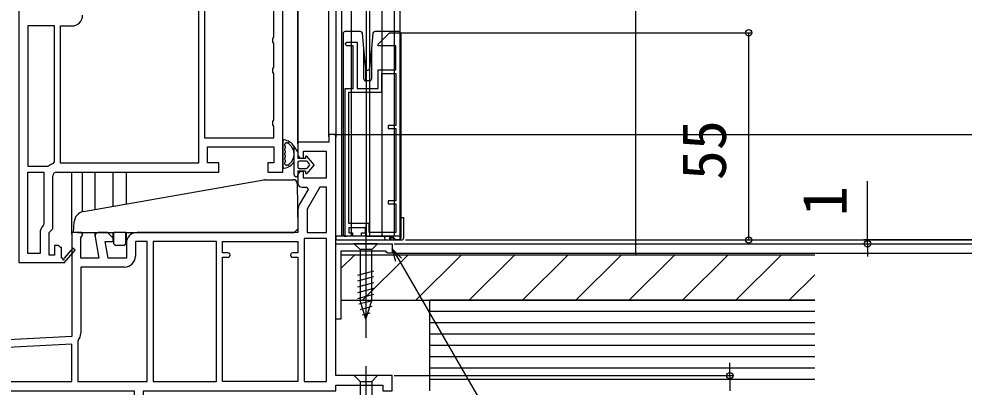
# Model space of a CAD drawing. Units: millimetres, scale not verified. Extents: x -700 to 700, y -1044 to 1038.
# Drawn here: x -459 to -208.4, y 142.8 to 240.6 of the extents above; entities that cross this region are included whole.
import ezdxf
from ezdxf.enums import TextEntityAlignment as Align

# ---------------------------------------------------------------- set-up
doc = ezdxf.new("R2010")
doc.units = ezdxf.units.MM
doc.header["$LTSCALE"] = 6
for name, color, linetype in [('0-2_YKK_11', 7, 'Continuous'), ('0-3_YKK_11E', 7, 'Continuous'), ('0-4_YKK_12', 2, 'Continuous'), ('0-5_YKK_13', 4, 'Continuous'), ('0-7_YKK_D', 6, 'Continuous'), ('0-9_YSS_K', 3, 'Continuous'), ('0-A_YSS_KE', 3, 'Continuous')]:
    doc.layers.add(name, color=color, linetype=linetype)
doc.styles.add('ＭＳ ゴシック', font='')
doc.styles.get('ＭＳ ゴシック').set_extended_font_data('MS Gothic')

msp = doc.modelspace()

# ---------------------------------------------------------------- linework, layer by layer
at = {"layer": '0-2_YKK_11'}
for p, q in [((-385, 199.096), (-385, 196.896)), ((-386.4, 177.296), (-385, 177.296))]:
    msp.add_line(p, q, dxfattribs=at)
for points in [[(-449, 199.897), (-406, 199.896), (-406, 202.396), (-409, 202.396), (-409, 206.596), (-391.4, 206.596), (-391.4, 202.396), (-393, 202.396), (-393, 199.896), (-389, 199.896), (-389, 270.896)], [(-459, 247.896), (-459, 175.896), (-447.134, 175.896), (-447, 175.819), (-444.095, 179.237), (-444.705, 179.755), (-447.016, 177.036)], [(-409.8, 245.496), (-409.8, 208.996), (-391.4, 208.996), (-391.4, 212.03), (-391.65, 212.463), (-391.65, 213.329), (-391.4, 213.762), (-391.4, 226.03), (-391.65, 226.463), (-391.65, 227.329), (-391.4, 227.762), (-391.4, 234.03), (-391.65, 234.463), (-391.65, 235.329), (-391.4, 235.762), (-391.4, 246.296), (-397.309, 246.296), (-397.631, 246.179)], [(-411.4, 245.496), (-411.4, 202.296), (-448, 202.296), (-448, 238.696), (-445, 238.696)], [(-456.6, 238.696), (-456.6, 201.496), (-451.367, 201.496), (-451.064, 201.599)], [(-449.959, 202.159), (-449.6, 202.639), (-449.6, 238.696), (-456.6, 238.696)], [(-375, 145.896), (-375, 209.896), (-376.8, 209.896), (-376.8, 207.896), (-385, 207.896), (-385, 204.596)], [(-384, 203.596), (-383.5, 203.596), (-383.5, 205.496), (-377.5, 205.496), (-377.5, 198.296), (-383.5, 198.296), (-383.5, 200.096), (-384, 200.096)], [(-456.6, 178.296), (-456.6, 199.896), (-452.4, 199.897), (-452.4, 186.098), (-452.547, 185.743)], [(-447.394, 176.97), (-447.7, 177.147), (-447.7, 179.896), (-448, 179.896), (-448.5, 180.396), (-449.6, 180.396), (-449.6, 177.896), (-451, 177.896), (-451, 183.896), (-450, 184.896), (-450, 198.897)], [(-384, 195.896), (-382.655, 195.896), (-382.327, 195.329), (-384.612, 191.373)], [(-385, 189.923), (-385, 183.896), (-427.6, 183.896)], [(-438.785, 182.722), (-437.793, 177.096), (-442.6, 177.096), (-442.6, 182.452), (-442.058, 183.32), (-442.377, 183.896), (-445, 183.896), (-445, 156.254), (-489.052, 153.946)], [(-453.4, 183.689), (-453.4, 178.297), (-456.6, 178.296)], [(-430.5, 180.996), (-430.5, 177.096), (-435.356, 177.096), (-436.132, 181.496), (-434, 181.496), (-434, 182.396), (-435.5, 183.896), (-437.8, 183.896)], [(-425, 144.296), (-425, 181.496), (-428.1, 181.496), (-428.1, 177.596)], [(-403.6, 178.496), (-405, 178.496), (-405, 181.496), (-385, 181.496), (-385, 178.496), (-386.4, 178.496)], [(-385, 177.296), (-385, 144.296), (-405, 144.296), (-405, 177.296), (-403.6, 177.296)], [(-431, 174.696), (-442.6, 174.696), (-442.6, 157.129)], [(-443.282, 155.261), (-443.4, 154.939), (-443.4, 144.296), (-425, 144.296)], [(-489, 141.896), (-428.4, 141.896), (-428.4, 113.896), (-425, 113.896), (-425, 115.796), (-425.5, 116.296), (-426, 116.796), (-426, 141.896), (-375, 141.896), (-375, 143.396), (-362.5, 143.396), (-362.5, 141.896), (-360, 141.896), (-360, 145.896), (-375, 145.896)]]:
    msp.add_lwpolyline(points, dxfattribs=at)
for points in [[(-377.4, 183.896), (-377.4, 195.896), (-379.229, 195.896), (-382.6, 190.057), (-382.6, 183.896)], [(-406.6, 144.296), (-406.6, 181.496), (-423.4, 181.496), (-423.4, 144.296)], [(-383.4, 182.296), (-383.4, 144.296), (-377.4, 144.296), (-377.4, 182.296)], [(-375, 160.896), (-375, 180.896), (-360, 180.896), (-360, 178.396), (-361.2, 178.396), (-361.5, 178.696), (-361.7, 178.896), (-373.6, 178.896), (-373.6, 160.896)], [(-375, 160.896), (-375, 180.896), (-360, 180.896), (-360, 178.396), (-361.2, 178.396), (-361.5, 178.696), (-361.7, 178.896), (-373.6, 178.896), (-373.6, 160.896)], [(-445, 154.252), (-487.6, 152.019), (-487.6, 144.296), (-445, 144.296)]]:
    msp.add_lwpolyline(points, close=True, dxfattribs=at)
for centre, radius, start, end in [((-445, 241.596), 2.9, 270.00001, 359.99999), ((-384, 204.596), 1, 180.00001, 269.99999), ((-449, 198.897), 3.4, 106.3827, 127.37008), ((-449, 198.897), 1, 90.00001, 179.99999), ((-384, 199.096), 1, 90.00001, 179.99999), ((-384, 196.896), 1, 180.00001, 269.99999), ((-382.1, 189.923), 2.9, 150.00001, 180.00002), ((-450.5, 183.689), 2.9, 134.90088, 179.99999), ((-437.8, 182.896), 1, 90, 189.99998), ((-427.6, 180.996), 2.9, 90.00001, 179.99999), ((-403.6, 177.896), 0.6, 269.99999, 90.00001), ((-386.4, 177.896), 0.6, 89.99999, 270.00001), ((-447.178, 176.845), 0.25, 149.99997, 49.64296), ((-431, 177.596), 2.9, 270.00001, 359.99999), ((-445.5, 157.129), 2.9, 319.88081, 0.00001)]:
    msp.add_arc(centre, radius, start, end, dxfattribs=at)
at = {"layer": '0-3_YKK_11E'}
for points in [[(-358.031, 236.896), (-358.031, 181.896), (-359.031, 181.896), (-360.031, 182.896), (-368.131, 182.896), (-368.131, 183.796), (-367.131, 183.796), (-367.131, 185.096), (-371.531, 185.096), (-371.531, 183.796), (-370.531, 183.796), (-370.531, 182.896), (-372.531, 182.896), (-372.531, 222.096), (-370.331, 222.096), (-370.331, 233.396), (-372.031, 233.396), (-372.531, 233.896), (-372.031, 234.396), (-369.331, 234.396), (-369.331, 222.096), (-363.731, 222.096), (-363.731, 227.096), (-359.031, 227.096), (-359.031, 233.396), (-363.731, 233.396), (-363.731, 233.896), (-360.731, 236.896)], [(-371.531, 186.296), (-371.531, 221.096), (-362.731, 221.096), (-362.731, 226.096), (-359.031, 226.096), (-359.031, 212.296), (-361.131, 212.296), (-361.131, 211.496), (-359.031, 211.496), (-359.031, 192.296), (-361.131, 192.296), (-361.131, 191.496), (-359.031, 191.496), (-359.031, 183.896), (-366.131, 183.896), (-366.131, 186.296)]]:
    msp.add_lwpolyline(points, close=True, dxfattribs=at)
at = {"layer": '0-4_YKK_12'}
for p, q in [((-385, 398.166), (-385, 207.396)), ((-385, 207.396), (-385, 398.166)), ((-376.8, 209.396), (-376.8, 398.166)), ((-375, 398.166), (-375, 209.097)), ((-373.5, 398.166), (-373.5, 182.896)), ((-370.9, 398.166), (-370.9, 182.896)), ((-366.95, 398.166), (-366.95, 182.896)), ((-366.05, 398.166), (-366.05, 182.896)), ((-362.8, 398.166), (-362.8, 182.896)), ((-359.5, 398.166), (-359.5, 182.896)), ((-358.002, 398.166), (-358, 182.896)), ((-445, 183.396), (-445, 199.897)), ((-442.1, 189.404), (-442.1, 199.897)), ((-438.8, 189.997), (-438.8, 199.897)), ((-434, 190.843), (-434, 199.897)), ((-430.5, 191.46), (-430.5, 199.897)), ((-442.1, 183.396), (-442.1, 183.896)), ((-438.8, 182.896), (-438.8, 183.896)), ((-434, 182.189), (-434, 183.896)), ((-430.5, 180.996), (-430.5, 183.896)), ((-358, 182.896), (-375, 182.896))]:
    msp.add_line(p, q, dxfattribs=at)
at = {"layer": '0-5_YKK_13'}
for p, q in [((-373.031, 236.696), (-373.031, 183.396)), ((-372.43, 237.196), (-372.531, 237.196)), ((-369.831, 237.196), (-372.43, 237.196)), ((-368.903, 237.196), (-369.831, 237.196)), ((-368.417, 237.196), (-368.903, 237.196)), ((-367.531, 232.708), (-367.919, 236.744)), ((-365.142, 236.744), (-365.531, 232.708)), ((-364.219, 237.196), (-364.645, 237.196)), ((-360.498, 237.196), (-364.219, 237.196)), ((-360.431, 237.196), (-360.498, 237.196)), ((-360.498, 237.191), (-360.498, 237.196)), ((-358.232, 237.196), (-360.431, 237.196)), ((-357.731, 236.696), (-357.731, 182.396)), ((-367.531, 224.596), (-367.531, 232.708)), ((-365.531, 232.708), (-366.031, 227.515)), ((-365.531, 232.708), (-365.531, 224.596)), ((-367.031, 227.515), (-367.007, 227.267)), ((-366.708, 226.996), (-366.353, 226.996)), ((-366.055, 227.267), (-366.031, 227.515)), ((-366.031, 227.515), (-366.031, 224.096)), ((-366.031, 224.096), (-367.031, 224.096)), ((-389, 208.16), (-389, 201.232)), ((-388.4, 206.76), (-388.4, 206.328)), ((-388.4, 205.528), (-388.4, 205.096)), ((-386, 199.195), (-386, 206.745)), ((-385, 205.296), (-386, 206.745)), ((-388.4, 204.296), (-388.4, 203.864)), ((-388.4, 203.064), (-388.4, 202.632)), ((-385, 205.296), (-385, 203.496)), ((-383, 203.496), (-385, 203.496)), ((-383, 203.994), (-383, 203.496)), ((-380.7, 201.846), (-382.644, 204.125)), ((-385, 202.496), (-385, 201.196)), ((-382.7, 202.796), (-384.7, 202.796)), ((-384.7, 200.896), (-382.7, 200.896)), ((-380.7, 201.846), (-382.644, 199.567)), ((-381.918, 202.041), (-382.472, 202.691)), ((-382.472, 201.001), (-381.918, 201.651)), ((-385, 200.196), (-385, 199.196)), ((-383, 200.196), (-385, 200.196)), ((-383, 200.196), (-383, 199.698)), ((-441.856, 189.458), (-394.086, 197.881)), ((-393.913, 197.896), (-386.227, 197.896)), ((-444.5, 183.896), (-444.329, 186.686)), ((-367, 185.896), (-367, 155.896)), ((-358, 187.896), (-357, 187.896)), ((-357.8, 187.896), (-357.8, 182.896)), ((-357, 187.896), (-357, 182.396)), ((-443.502, 183.896), (-444.5, 183.896)), ((-443.502, 183.896), (-433.85, 183.896)), ((-430.65, 183.896), (-433.85, 183.896)), ((-433.824, 180.896), (-433.85, 183.896)), ((-430.676, 180.896), (-430.65, 183.896)), ((-430.65, 183.896), (-385.999, 183.896)), ((-385.983, 183.896), (-385.999, 183.896)), ((-371.433, 185.106), (-371.431, 185.096)), ((-433.824, 180.896), (-433.315, 180.396)), ((-431.185, 180.396), (-430.676, 180.896)), ((-362.6, 182.896), (-375, 182.896)), ((-375, 182.896), (-375, 182.396)), ((-374.5, 181.896), (-357.5, 181.896)), ((-372.531, 182.896), (-372.426, 182.896)), ((-372.426, 182.896), (-372.168, 182.896)), ((-372.168, 182.896), (-372.031, 182.896)), ((-363.9, 180.896), (-370.1, 180.896)), ((-370.1, 180.896), (-368.55, 179.346)), ((-366.631, 182.896), (-360.232, 182.896)), ((-363.9, 180.896), (-365.45, 179.346)), ((-362.031, 182.896), (-362.031, 182.396)), ((-361.531, 181.896), (-360.756, 181.896)), ((-360.756, 182.896), (-360.756, 181.896)), ((-360.756, 181.896), (-360.256, 181.896)), ((-360.336, 182.896), (-360.152, 182.712)), ((-360.256, 181.896), (-360.256, 182.816)), ((-360.256, 181.896), (-359.731, 181.896)), ((-359.731, 182.396), (-360.232, 182.896)), ((-359.852, 182.398), (-359.852, 182.396)), ((-359.852, 182.396), (-359.731, 182.396)), ((-357.8, 182.896), (-359.7, 182.896)), ((-431.185, 180.396), (-433.315, 180.396)), ((-368.55, 179.346), (-368.55, 165.812)), ((-365.45, 179.346), (-368.55, 179.346)), ((-365.45, 165.812), (-365.45, 179.346)), ((-369.1, 172.602), (-364.9, 173.728)), ((-369.1, 171.049), (-364.9, 172.175)), ((-369.1, 169.496), (-364.9, 170.622)), ((-369.1, 167.943), (-364.9, 169.069)), ((-369.1, 166.39), (-364.9, 167.516)), ((-368.841, 164.907), (-364.9, 165.963)), ((-367, 160.896), (-368.55, 165.812)), ((-367, 160.896), (-365.45, 165.812)), ((-368.39, 163.475), (-365.354, 164.288)), ((-367.938, 162.043), (-365.888, 162.592)), ((-367, 148.396), (-367.001, 111.396)), ((-363.9, 145.896), (-365.45, 144.346)), ((-368.55, 144.346), (-368.55, 118.812)), ((-365.45, 144.346), (-365.45, 118.812))]:
    msp.add_line(p, q, dxfattribs=at)
for points in [[(-367.031, 224.096), (-367.031, 227.515), (-367.531, 232.708)], [(-385.227, 196.913), (-385.018, 184.896), (-385.983, 183.896)], [(-367.131, 184.796), (-367.131, 182.896), (-366.631, 182.896)], [(-359.731, 182.396), (-359.731, 181.896), (-358.231, 181.896)], [(-363.9, 145.896), (-370.1, 145.896), (-368.55, 144.346), (-365.45, 144.346)]]:
    msp.add_lwpolyline(points, dxfattribs=at)
for centre, radius, start, end in [((-368.417, 236.696), 0.5, 5.5, 90), ((-364.645, 236.696), 0.5, 90, 174.5), ((-358.231, 236.696), 0.5, 0.03924, 89.96081), ((-366.708, 227.296), 0.3, 185.5, 270), ((-366.353, 227.296), 0.3, 270, 354.5), ((-367.031, 224.596), 0.5, 180, 270), ((-366.031, 224.596), 0.5, 270, 0), ((-388.7, 208.16), 0.3, 81.79391, 180), ((-389.2, 204.696), 3.8, 32.63687, 81.79391), ((-388.4, 207.16), 0.2, 121.83486, 233.1301), ((-388.4, 205.928), 0.2, 126.8699, 233.1301), ((-388.7, 206.76), 0.3, 0, 53.1301), ((-388.7, 206.328), 0.3, 306.8699, 0), ((-388.7, 205.528), 0.3, 0, 53.1301), ((-388.664, 207.585), 0.3, 301.83486, 339.97791), ((-388.1, 207.379), 0.3, 67.71823, 159.97791), ((-389.2, 204.696), 3.2, 66.85224, 67.71823), ((-387.824, 207.914), 0.3, 246.85224, 296.63299), ((-387.6, 207.467), 0.2, 3.36701, 116.63299), ((-387.101, 207.497), 0.3, 183.36701, 233.14776), ((-389.2, 204.696), 3.2, 306.85224, 53.14776), ((-388.4, 204.696), 0.2, 126.8699, 233.1301), ((-388.4, 203.464), 0.2, 126.8699, 233.1301), ((-388.7, 205.096), 0.3, 306.8699, 0), ((-388.7, 204.296), 0.3, 0, 53.1301), ((-388.7, 203.864), 0.3, 306.8699, 0), ((-388.7, 203.064), 0.3, 0, 53.1301), ((-382.798, 203.994), 0.202, 40.46378, 180.00002), ((-388.7, 201.232), 0.3, 180, 278.20609), ((-389.2, 204.696), 3.8, 278.20609, 327.36313), ((-388.4, 202.232), 0.2, 126.8699, 238.16514), ((-388.7, 202.632), 0.3, 306.8699, 0), ((-388.664, 201.807), 0.3, 20.02209, 58.16514), ((-388.1, 202.013), 0.3, 200.02209, 292.28177), ((-389.2, 204.696), 3.2, 292.28177, 293.14776), ((-387.824, 201.478), 0.3, 63.36701, 113.14776), ((-387.6, 201.925), 0.2, 243.36701, 356.63299), ((-387.101, 201.895), 0.3, 126.85224, 176.63299), ((-384.7, 202.496), 0.3, 90, 180), ((-384.7, 201.196), 0.3, 180, 270), ((-382.7, 202.496), 0.3, 40.46381, 90), ((-382.7, 201.196), 0.3, 270, 319.53619), ((-382.146, 201.846), 0.3, 319.53619, 40.46381), ((-385.5, 199.196), 0.5, 179.88541, 0), ((-385.5, 199.195), 0.5, 180.11462, 359.88538), ((-382.798, 199.698), 0.202, 180, 319.53619), ((-393.913, 196.896), 1, 90, 100), ((-386.227, 196.896), 1, 1, 90), ((-441.335, 186.503), 3, 100, 176.5), ((-374.5, 182.396), 0.5, 180, 270), ((-361.531, 182.396), 0.5, 180, 270), ((-358.231, 182.396), 0.5, 270, 0), ((-357.5, 182.396), 0.5, 270, 0)]:
    msp.add_arc(centre, radius, start, end, dxfattribs=at)
for centre, major_axis, ratio, start_param, end_param in [((-372.531, 236.696), (0.5, 0), 0.999962, 1.5707963, 3.1415927), ((-358.232, 236.696), (-0.527, 0), 0.948965, 4.7110867, 4.712389), ((-372.531, 183.396), (-0.5, 0), 0.999962, 6.2831853, 7.8539816), ((-372.426, 183.396), (-0.5, 0), 0.999962, 1.5620697, 1.5707963), ((-360.152, 182.696), (-0.3, 0.3), 0.026186, 3.1154127, 4.7385689)]:
    msp.add_ellipse(centre, major_axis=major_axis, ratio=ratio, start_param=start_param, end_param=end_param, dxfattribs=at)
at = {"layer": '0-7_YKK_D'}
for p, q in [((-357.531, 236.896), (-264.5, 236.896)), ((-265.5, 181.896), (-265.5, 236.896)), ((-375.5, 209.896), (-173, 209.896)), ((-374.5, 209.896), (-143, 209.896)), ((-374.5, 209.896), (-143, 209.896)), ((-234, 181.896), (-234, 197.514)), ((-359.5, 180.896), (-143, 180.896)), ((-359.5, 180.896), (-233, 180.896)), ((-359.5, 180.896), (-143, 180.896)), ((-356.5, 181.896), (-264.5, 181.896)), ((-356, 181.896), (-113, 181.896)), ((-306.999, 181.898), (-203, 181.898)), ((-205.822, 181.896), (-235, 181.896)), ((-234, 180.896), (-234, 181.896)), ((-234, 180.896), (-234, 177.496)), ((-359.3, 178.396), (-143, 178.396)), ((-270.5, 145.896), (-270.5, 149.296)), ((-359.5, 145.896), (-269.5, 145.896)), ((-270.5, 145.896), (-270.5, 141.896))]:
    msp.add_line(p, q, dxfattribs=at)
for points in [[(-359.088, 176.146), (-360, 179.546), (-357.51, 177.058)], [(-360, 179.546), (-358.299, 176.602), (-299.426, 74.729), (-210.518, 74.729)]]:
    msp.add_lwpolyline(points, dxfattribs=at)
for centre in [(-265.5, 236.896), (-265.5, 181.896), (-234, 180.896), (-270.5, 145.896)]:
    msp.add_circle(centre, 0.85, dxfattribs=at)
at = {"layer": '0-9_YSS_K'}
for p, q in [((-295.5, 397.2), (-295.5, 177.896)), ((-373.6, 174.353), (-370.057, 177.896)), ((-367.915, 165.896), (-355.915, 177.896)), ((-353.773, 165.896), (-341.773, 177.896)), ((-339.631, 165.896), (-327.631, 177.896)), ((-325.489, 165.896), (-313.489, 177.896)), ((-311.347, 165.896), (-299.347, 177.896)), ((-297.204, 165.896), (-285.204, 177.896)), ((-283.062, 165.896), (-271.062, 177.896)), ((-268.92, 165.896), (-256.92, 177.896)), ((-254.778, 165.896), (-248, 172.674)), ((-248, 162.896), (-350, 162.896)), ((-248, 159.896), (-350, 159.896)), ((-248, 156.896), (-350, 156.896)), ((-248, 153.896), (-350, 153.896)), ((-248, 150.896), (-350, 150.896)), ((-248, 147.896), (-350, 147.896)), ((-248, 144.896), (-350, 144.896))]:
    msp.add_line(p, q, dxfattribs=at)
at = {"layer": '0-A_YSS_KE'}
for p in [(-248, 165.896), (-350, 141.896)]:
    msp.add_line(p, (-350, 165.896), dxfattribs=at)
msp.add_lwpolyline([(-248, 177.896), (-373.6, 177.896), (-373.6, 165.896), (-248, 165.896)], dxfattribs=at)

# ---------------------------------------------------------------- texts
at = {"layer": '0-7_YKK_D', "style": 'ＭＳ ゴシック'}
for s, p in [('55', (-268, 197.76)), ('1', (-236, 188.241))]:
    msp.add_text(s, height=11.73, rotation=90, dxfattribs=at).set_placement(p, align=Align.BOTTOM_LEFT)

doc.saveas('drawing.dxf')
